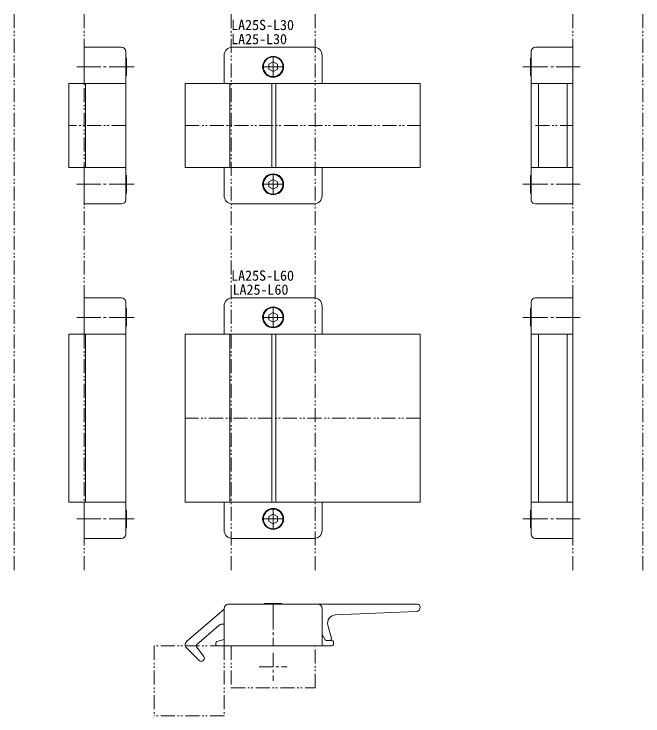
# Model space of a CAD drawing. Units: millimetres on the paper. Extents: x -622 to 995, y -460 to 705.
# Drawn here: x -619.5 to -395, y 454.5 to 705.3 of the extents above; entities that cross this region are included whole.
import ezdxf
from ezdxf.enums import TextEntityAlignment as Align

# ---------------------------------------------------------------- set-up
doc = ezdxf.new("R2010")
doc.units = ezdxf.units.MM
for name, pattern in [('CHAIN1', [8, 5, -1, 1, -1]), ('CHAIN2', [12, 9, -1, 1, -1]), ('DOUBLE_CHAIN1', [8.8, 5, -1, 0.6, -0.6, 0.6, -1])]:
    doc.linetypes.add(name, pattern=pattern)
for name, color, linetype, lineweight in [('0-0', 7, 'Continuous', 18), ('0-1', 4, 'Continuous', 18), ('0-3', 4, 'Continuous', 18)]:
    doc.layers.add(name, color=color, linetype=linetype, lineweight=lineweight)
doc.styles.add('ＭＳ ゴシック', font='')
doc.styles.get('ＭＳ ゴシック').set_extended_font_data('MS Gothic')

msp = doc.modelspace()

# ---------------------------------------------------------------- linework, layer by layer
at = {"layer": '0-0'}
for p, q in [((-581.1, 693.436), (-594.5, 693.436)), ((-594.5, 693.436), (-594.5, 680.436)), ((-512.5, 693.436), (-541.5, 693.436)), ((-433.369, 693.436), (-419.969, 693.436)), ((-419.969, 693.436), (-419.969, 637.436)), ((-579.6, 638.936), (-579.6, 691.936)), ((-579.3, 689.436), (-579.6, 689.736)), ((-544.5, 690.436), (-544.5, 680.436)), ((-509.5, 690.436), (-509.5, 680.436)), ((-435.169, 689.436), (-434.869, 689.736)), ((-434.869, 638.936), (-434.869, 691.936)), ((-579.6, 680.436), (-599.986, 680.436)), ((-599.986, 650.436), (-599.986, 680.436)), ((-594.009, 650.436), (-594.009, 680.436)), ((-527.5, 650.436), (-527.5, 680.436)), ((-526, 680.436), (-526, 650.436)), ((-434.869, 680.436), (-419.969, 680.436)), ((-432.309, 650.436), (-432.309, 680.436)), ((-421.969, 680.436), (-421.969, 650.436)), ((-579.6, 650.436), (-599.986, 650.436)), ((-594.5, 637.436), (-594.5, 650.436)), ((-544.5, 640.436), (-544.5, 650.436)), ((-509.5, 650.436), (-509.5, 640.436)), ((-434.869, 650.436), (-419.969, 650.436)), ((-579.3, 641.436), (-579.6, 641.136)), ((-435.169, 641.436), (-434.869, 641.136)), ((-581.1, 637.436), (-594.5, 637.436)), ((-512.5, 637.436), (-541.5, 637.436)), ((-433.369, 637.436), (-419.969, 637.436)), ((-581.1, 603.899), (-594.5, 603.899)), ((-594.5, 603.899), (-594.5, 590.899)), ((-579.6, 519.399), (-579.6, 602.399)), ((-512.5, 603.899), (-541.5, 603.899)), ((-434.869, 519.399), (-434.869, 602.399)), ((-433.369, 603.899), (-419.969, 603.899)), ((-419.969, 603.899), (-419.969, 517.899)), ((-579.3, 599.899), (-579.6, 600.199)), ((-544.5, 600.899), (-544.5, 590.899)), ((-509.5, 590.899), (-509.5, 600.899)), ((-435.169, 599.899), (-434.869, 600.199)), ((-579.6, 590.899), (-599.986, 590.899)), ((-599.986, 530.899), (-599.986, 590.899)), ((-594.009, 530.899), (-594.009, 590.899)), ((-527.5, 590.899), (-527.5, 530.899)), ((-526, 530.899), (-526, 590.899)), ((-434.869, 590.899), (-419.969, 590.899)), ((-432.309, 530.899), (-432.309, 590.899)), ((-421.969, 590.899), (-421.969, 530.899)), ((-579.6, 530.899), (-599.986, 530.899)), ((-594.5, 517.899), (-594.5, 530.899)), ((-544.5, 530.899), (-544.5, 520.899)), ((-509.5, 520.899), (-509.5, 530.899)), ((-434.869, 530.899), (-419.969, 530.899)), ((-579.3, 521.899), (-579.6, 521.599)), ((-435.169, 521.899), (-434.869, 521.599)), ((-581.1, 517.899), (-594.5, 517.899)), ((-541.5, 517.899), (-512.5, 517.899)), ((-433.369, 517.899), (-419.969, 517.899)), ((-475.5, 494.4), (-543, 494.4)), ((-524, 494.7), (-523.7, 494.4)), ((-544.5, 492.663), (-557.876, 481.046)), ((-544.5, 492.9), (-544.5, 479.5)), ((-509.5, 479.5), (-509.5, 492.9)), ((-504.695, 490.657), (-475.938, 491.841)), ((-474.5, 493.4), (-474.5, 493.34)), ((-554.344, 479.911), (-546.391, 486.848)), ((-507.469, 486.883), (-506.195, 482.129)), ((-544.5, 481.804), (-547.129, 481.099)), ((-508.444, 481.75), (-509.5, 483.578)), ((-509.5, 483), (-509.455, 483)), ((-506, 481.5), (-508.011, 481.5)), ((-551.742, 475.797), (-554.41, 479.227)), ((-547.5, 480.616), (-547.5, 480)), ((-547, 479.5), (-506, 479.5)), ((-505.5, 480), (-505.5, 481)), ((-557.953, 478.853), (-553.407, 474.307)), ((-551.993, 474.307), (-551.824, 474.476))]:
    msp.add_line(p, q, dxfattribs=at)
for points in [[(-579.3, 689.436), (-579.3, 683.436), (-579.6, 683.136)], [(-435.169, 689.436), (-435.169, 683.436), (-434.869, 683.136)], [(-579.3, 641.436), (-579.3, 647.436), (-579.6, 647.736)], [(-435.169, 641.436), (-435.169, 647.436), (-434.869, 647.736)], [(-579.3, 599.899), (-579.3, 593.899), (-579.6, 593.599)], [(-435.169, 599.899), (-435.169, 593.899), (-434.869, 593.599)], [(-579.3, 521.899), (-579.3, 527.899), (-579.6, 528.199)], [(-435.169, 521.899), (-435.169, 527.899), (-434.869, 528.199)], [(-524, 494.7), (-530, 494.7), (-530.3, 494.4)]]:
    msp.add_lwpolyline(points, dxfattribs=at)
for points in [[(-528.5, 685.57), (-528.5, 687.302), (-527, 688.168), (-525.5, 687.302), (-525.5, 685.57), (-527, 684.704)], [(-474.5, 650.436), (-558.393, 650.436), (-558.393, 680.436), (-474.5, 680.436)], [(-527, 646.168), (-528.5, 645.302), (-528.5, 643.57), (-527, 642.704), (-525.5, 643.57), (-525.5, 645.302)], [(-527, 595.167), (-525.5, 596.033), (-525.5, 597.765), (-527, 598.631), (-528.5, 597.765), (-528.5, 596.033)], [(-474.5, 590.899), (-474.5, 530.899), (-558.393, 530.899), (-558.393, 590.899)], [(-527, 526.631), (-528.5, 525.765), (-528.5, 524.033), (-527, 523.167), (-525.5, 524.033), (-525.5, 525.765)]]:
    msp.add_lwpolyline(points, close=True, dxfattribs=at)
for centre, radius in [((-527, 686.436), 3.75), ((-527, 686.436), 3.5), ((-527, 644.436), 3.75), ((-527, 644.436), 3.5), ((-527, 596.899), 3.75), ((-527, 596.899), 3.5), ((-527, 524.899), 3.75), ((-527, 524.899), 3.5)]:
    msp.add_circle(centre, radius, dxfattribs=at)
for centre, radius, start, end in [((-581.1, 691.936), 1.5, 0, 90), ((-541.5, 690.436), 3, 90, 180), ((-512.5, 690.436), 3, 0, 90), ((-433.369, 691.936), 1.5, 90, 180), ((-541.5, 640.436), 3, 180, 270), ((-512.5, 640.436), 3, 270, 0), ((-581.1, 638.936), 1.5, 270, 0), ((-433.369, 638.936), 1.5, 180, 270), ((-581.1, 602.399), 1.5, 0, 90), ((-541.5, 600.899), 3, 90, 180), ((-512.5, 600.899), 3, 0, 90), ((-433.369, 602.399), 1.5, 90, 180), ((-581.1, 519.399), 1.5, 270, 0), ((-541.5, 520.899), 3, 180, 270), ((-512.5, 520.899), 3, 270, 0), ((-433.369, 519.399), 1.5, 180, 270), ((-543, 492.9), 1.5, 90, 180), ((-511, 492.9), 1.5, 0, 90), ((-475.5, 493.4), 1, 0, 90), ((-476, 493.34), 1.5, 272.3579, 0), ((-504.571, 487.659), 3, 92.3579, 195), ((-545.076, 485.341), 2, 73.25745, 131.0995), ((-509.455, 482.5), 0.5, 30, 90), ((-508.011, 482), 0.5, 210, 270), ((-506.678, 482), 0.5, 270, 15), ((-506, 481), 0.5, 0, 90), ((-556.893, 479.914), 1.5, 130.97323, 225), ((-554.015, 479.534), 0.5, 131.0995, 217.87498), ((-547, 480.616), 0.5, 105, 180), ((-547, 480), 0.5, 180, 270), ((-506, 480), 0.5, 270, 0), ((-552.7, 475.014), 1, 225, 315), ((-552.548, 475.167), 1, 315, 315.89738), ((-552.531, 475.183), 1, 315, 37.87498)]:
    msp.add_arc(centre, radius, start, end, dxfattribs=at)
at = {"layer": '0-1', "linetype": 'CHAIN2'}
for p, q in [((-527, 682.686), (-527, 690.186)), ((-576.566, 686.436), (-597.125, 686.436)), ((-523.25, 686.436), (-530.75, 686.436)), ((-437.903, 686.436), (-417.343, 686.436)), ((-527, 648.186), (-527, 640.686)), ((-576.566, 644.436), (-597.125, 644.436)), ((-530.75, 644.436), (-523.25, 644.436)), ((-437.903, 644.436), (-417.343, 644.436)), ((-527, 600.649), (-527, 593.149)), ((-576.566, 596.899), (-597.125, 596.899)), ((-530.75, 596.899), (-523.25, 596.899)), ((-437.903, 596.899), (-417.343, 596.899)), ((-527, 528.649), (-527, 521.149)), ((-576.566, 524.899), (-597.125, 524.899)), ((-530.75, 524.899), (-523.25, 524.899)), ((-437.903, 524.899), (-417.343, 524.899)), ((-527, 494.4), (-527, 479.5))]:
    msp.add_line(p, q, dxfattribs=at)
at = {"layer": '0-1'}
for p, q in [((-542.5, 680.436), (-542.5, 650.436)), ((-542.5, 590.899), (-542.5, 530.899))]:
    msp.add_line(p, q, dxfattribs=at)
at = {"layer": '0-1', "linetype": 'CHAIN1'}
for p, q in [((-527, 477), (-527, 467)), ((-532, 472), (-522, 472))]:
    msp.add_line(p, q, dxfattribs=at)
at = {"layer": '0-3', "linetype": 'DOUBLE_CHAIN1'}
for p, q in [((-619.5, 506.613), (-619.5, 705.27)), ((-594.5, 506.613), (-594.5, 705.27)), ((-542, 506.613), (-542, 705.27)), ((-512, 506.613), (-512, 705.27)), ((-419.969, 506.613), (-419.969, 705.27)), ((-394.969, 506.613), (-394.969, 705.27)), ((-579.6, 665.436), (-599.986, 665.436)), ((-558.393, 665.436), (-474.5, 665.436)), ((-433.369, 665.436), (-419.969, 665.436)), ((-474.5, 560.899), (-558.393, 560.899)), ((-544.5, 479.5), (-544.5, 454.5)), ((-544.5, 454.5), (-569.5, 454.5))]:
    msp.add_line(p, q, dxfattribs=at)
msp.add_lwpolyline([(-544.5, 479.5), (-569.5, 479.5), (-569.5, 454.5)], dxfattribs=at)
msp.add_lwpolyline([(-542, 464.5), (-512, 464.5), (-512, 479.5), (-542, 479.5)], close=True, dxfattribs=at)

# ---------------------------------------------------------------- texts
at = {"layer": '0-0', "style": 'ＭＳ ゴシック'}
for s, p in [('LA25S-L30', (-542, 698.436)), ('LA25-L30', (-542, 693.394)), ('LA25S-L60', (-542, 608.899)), ('LA25-L60', (-541.5, 603.899))]:
    msp.add_text(s, height=3.666, dxfattribs=at).set_placement(p, align=Align.BOTTOM_LEFT)

doc.saveas('drawing.dxf')
